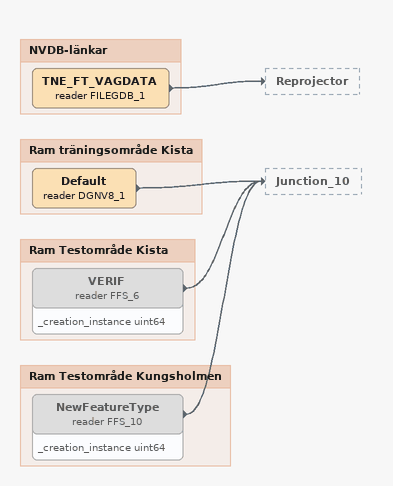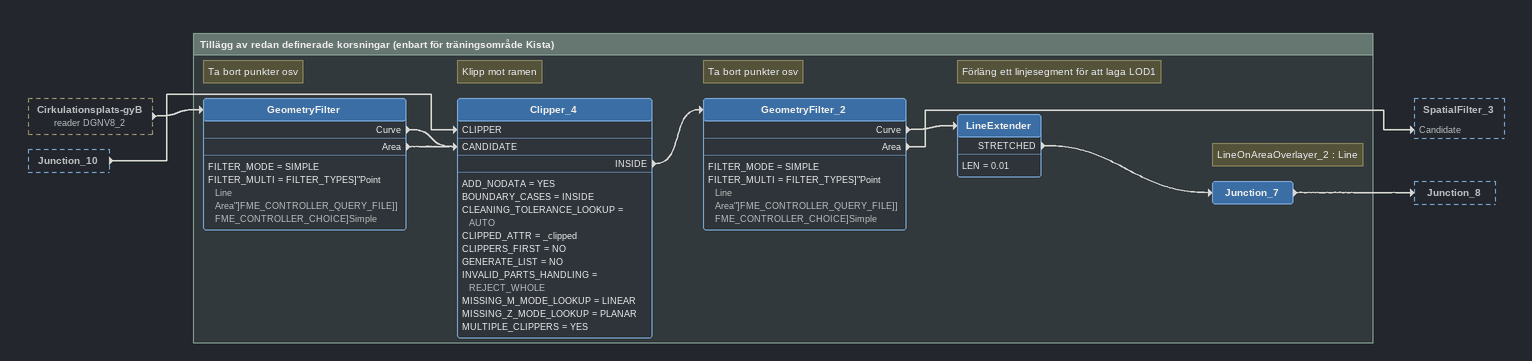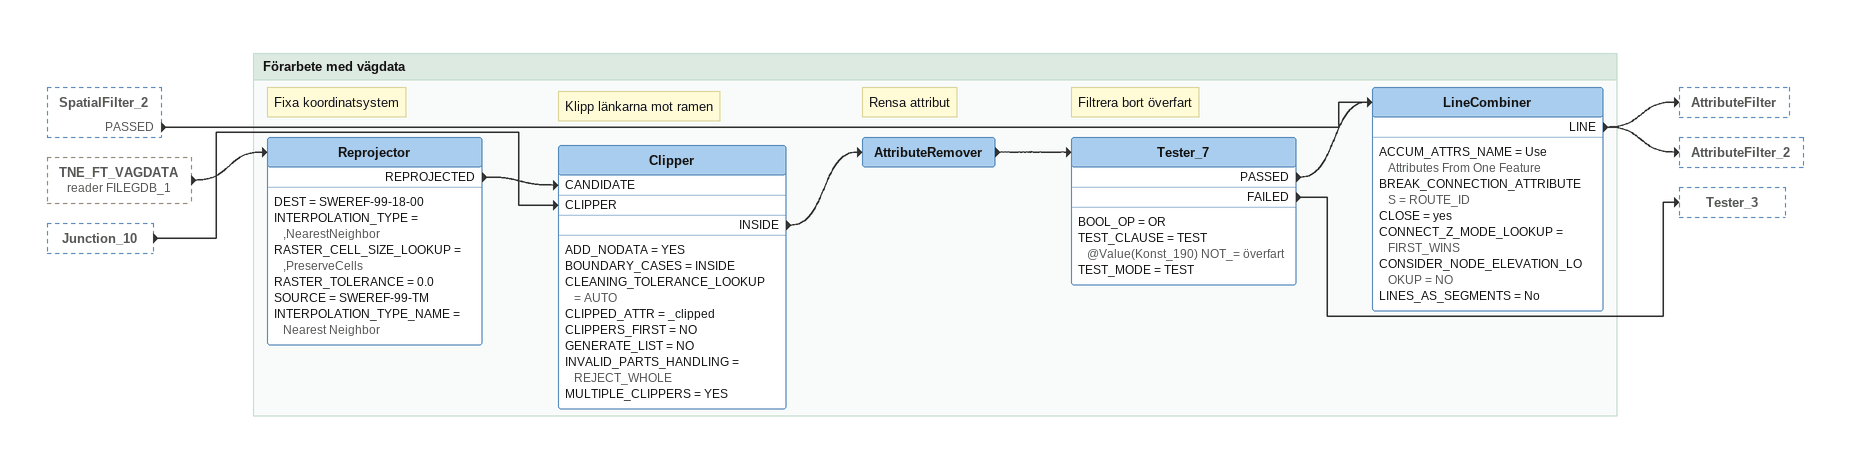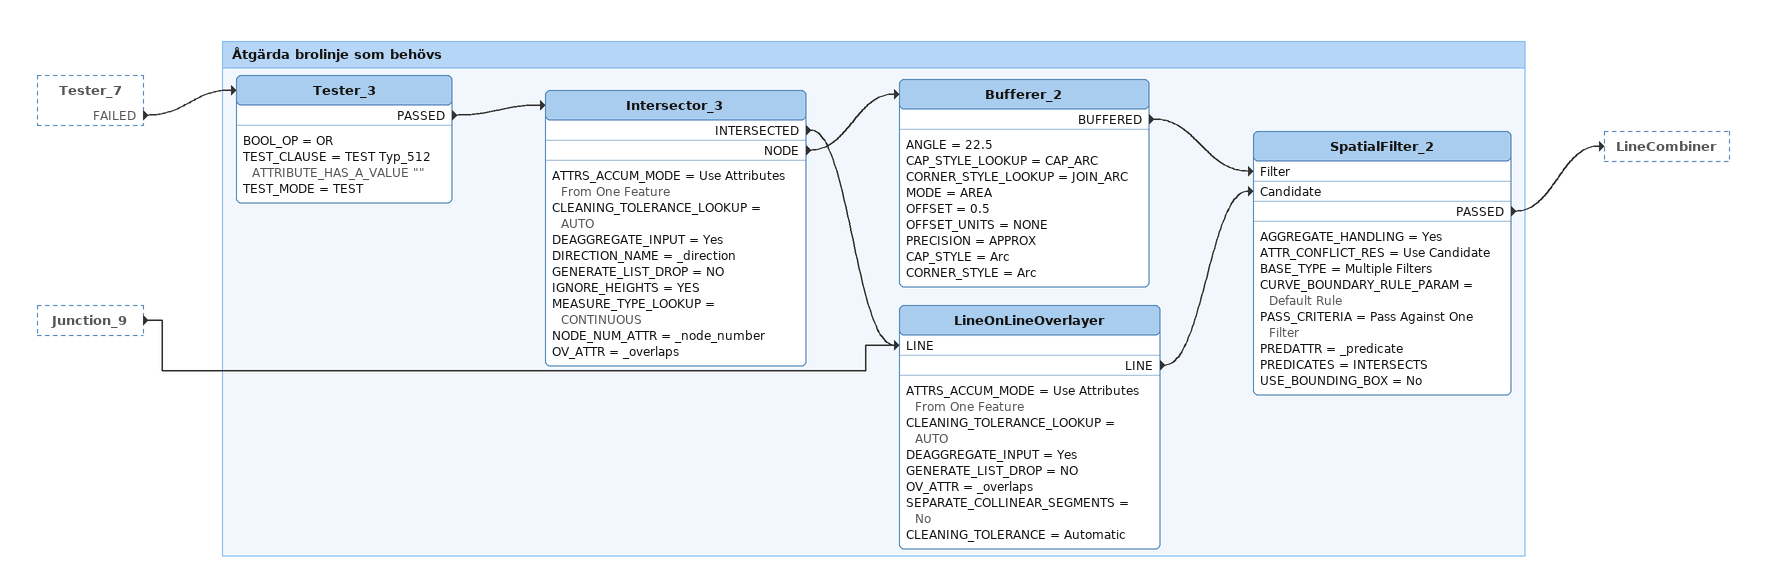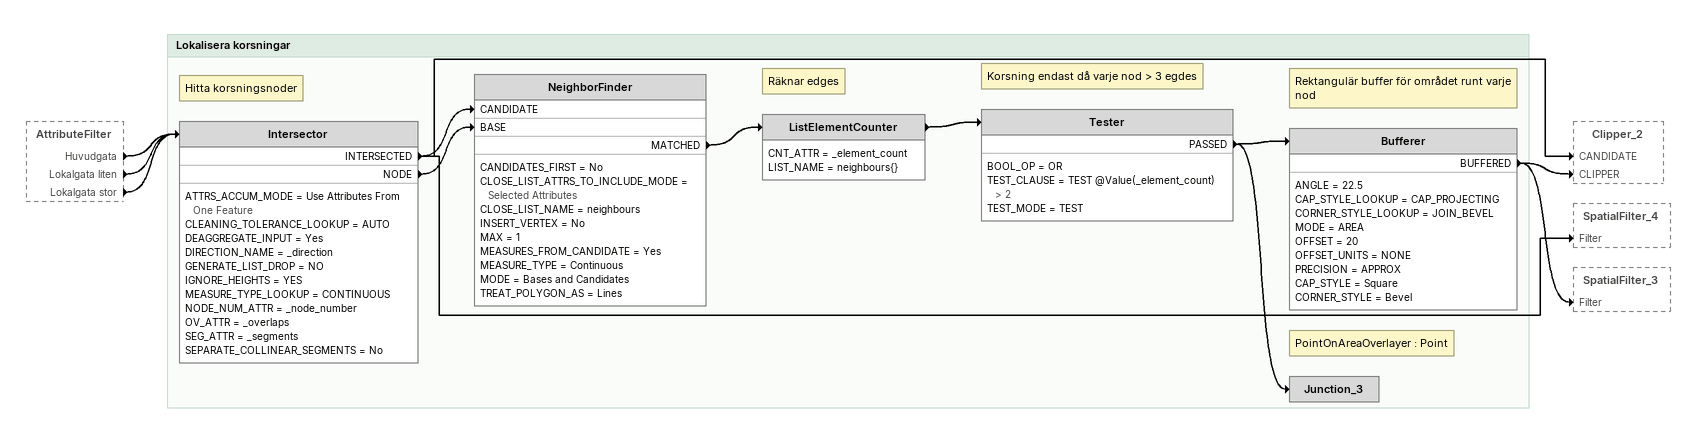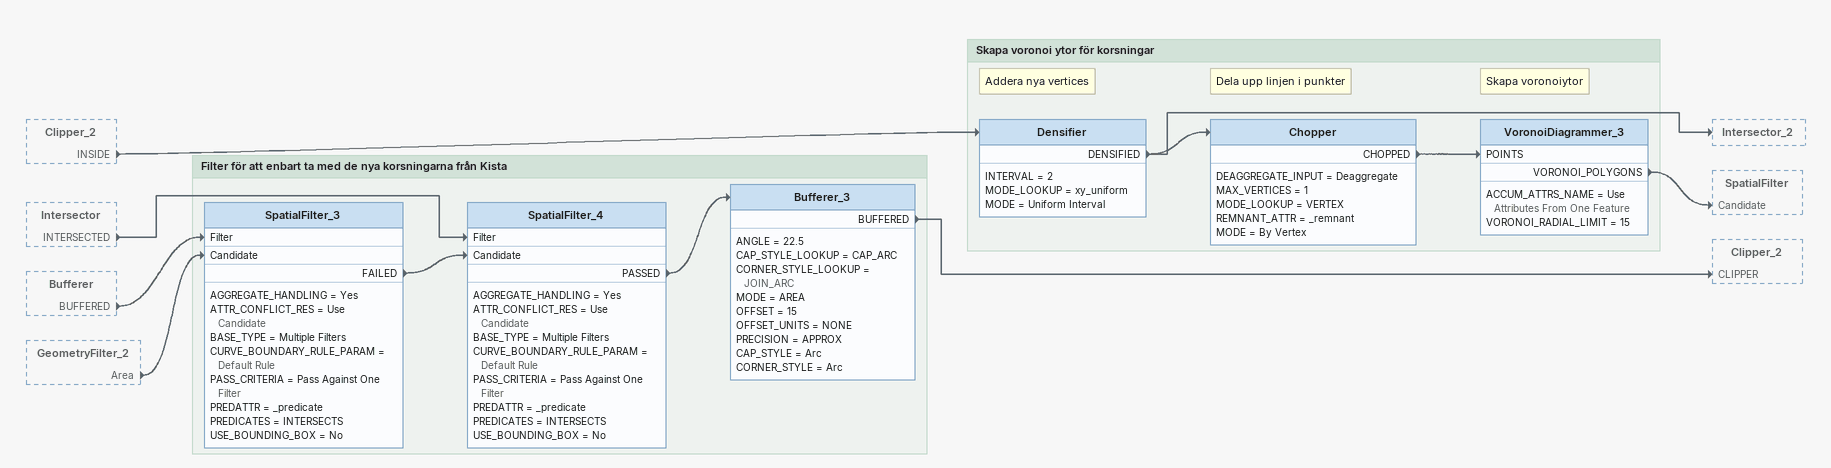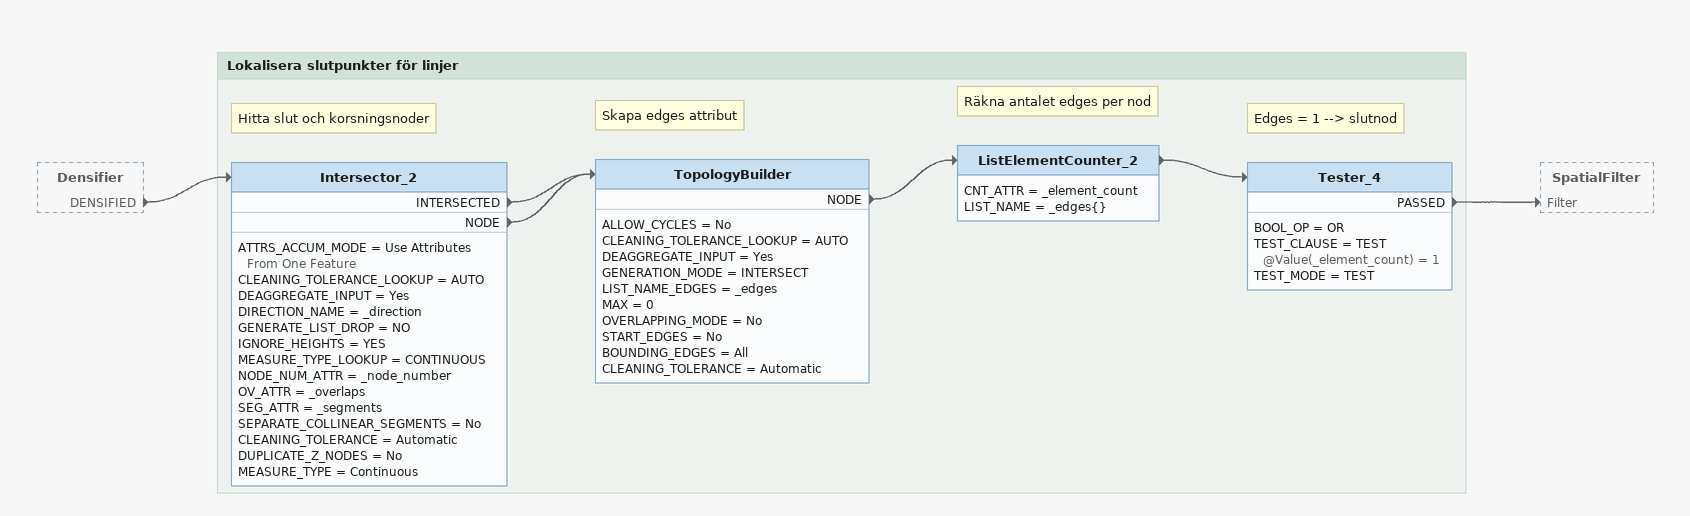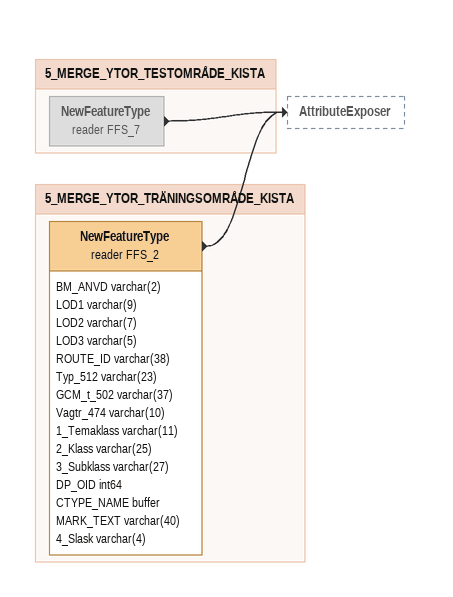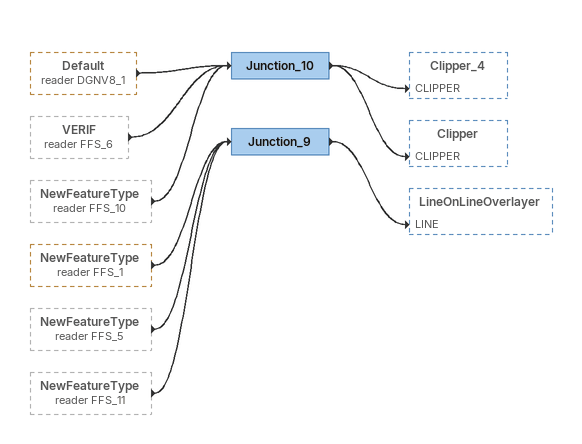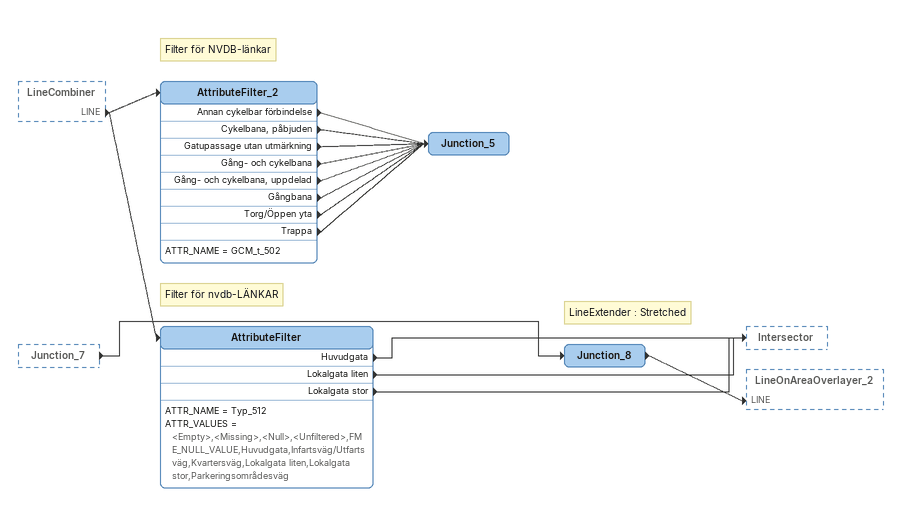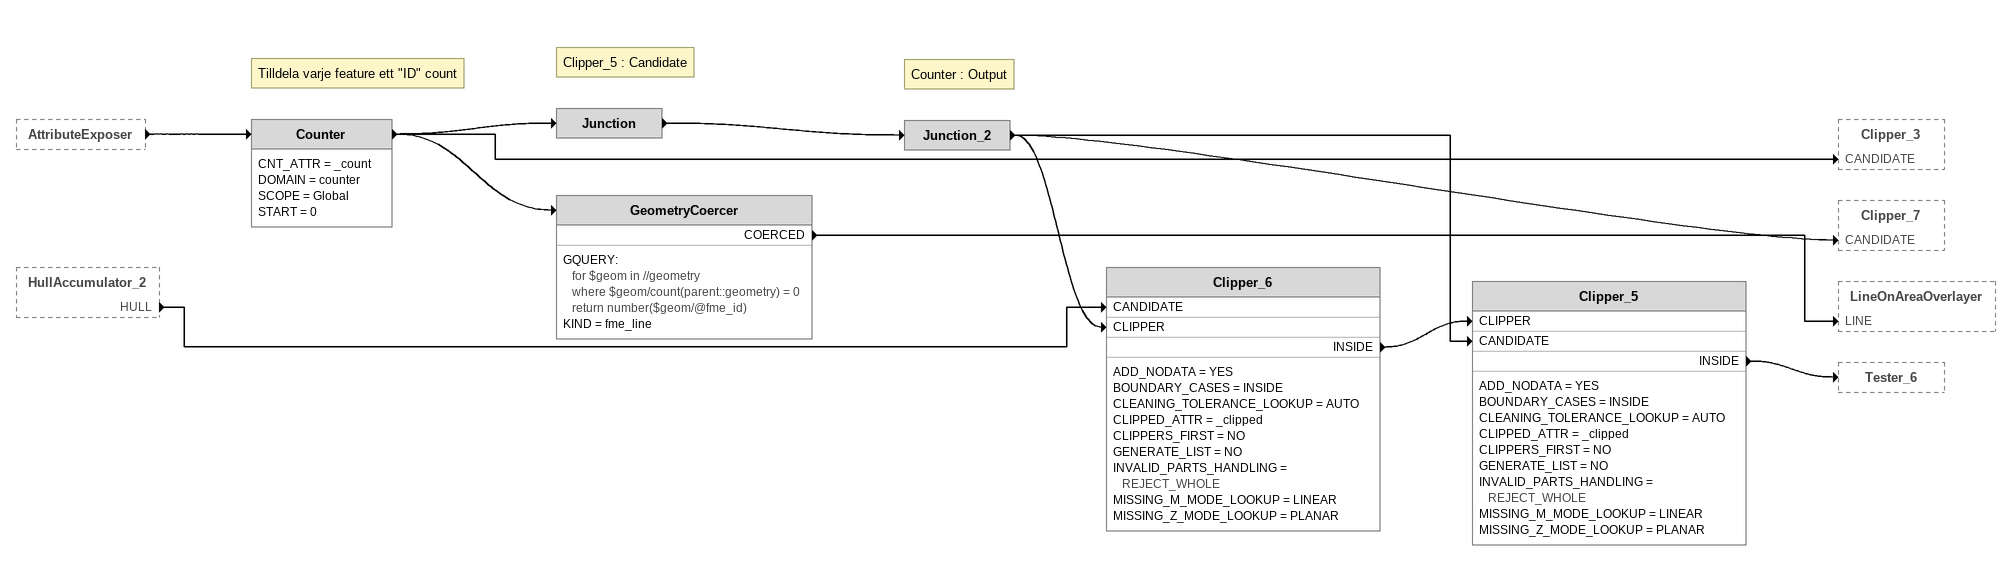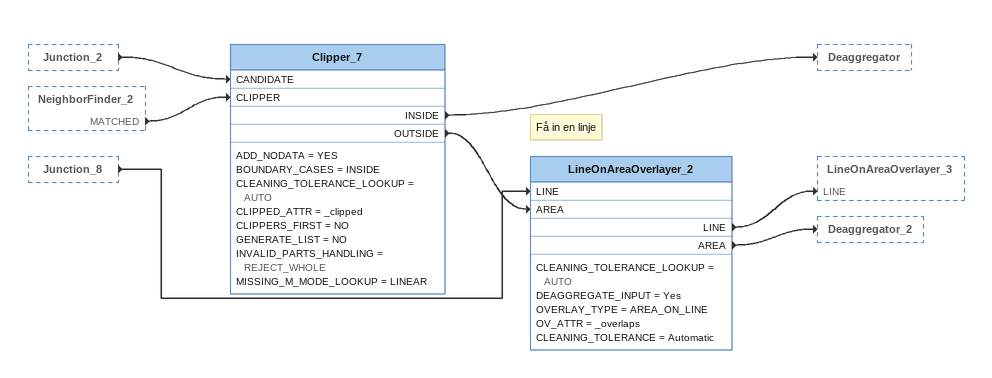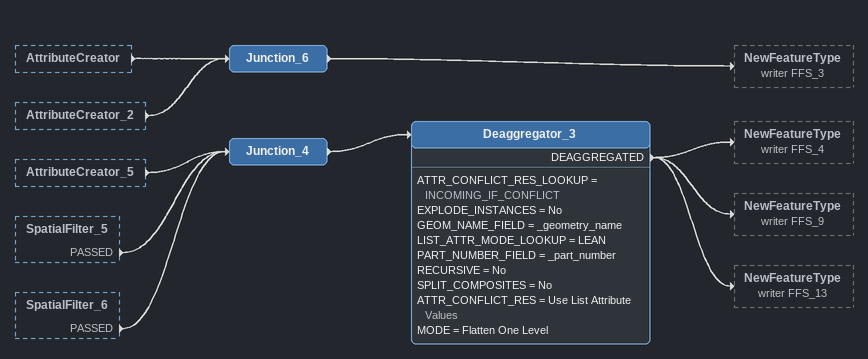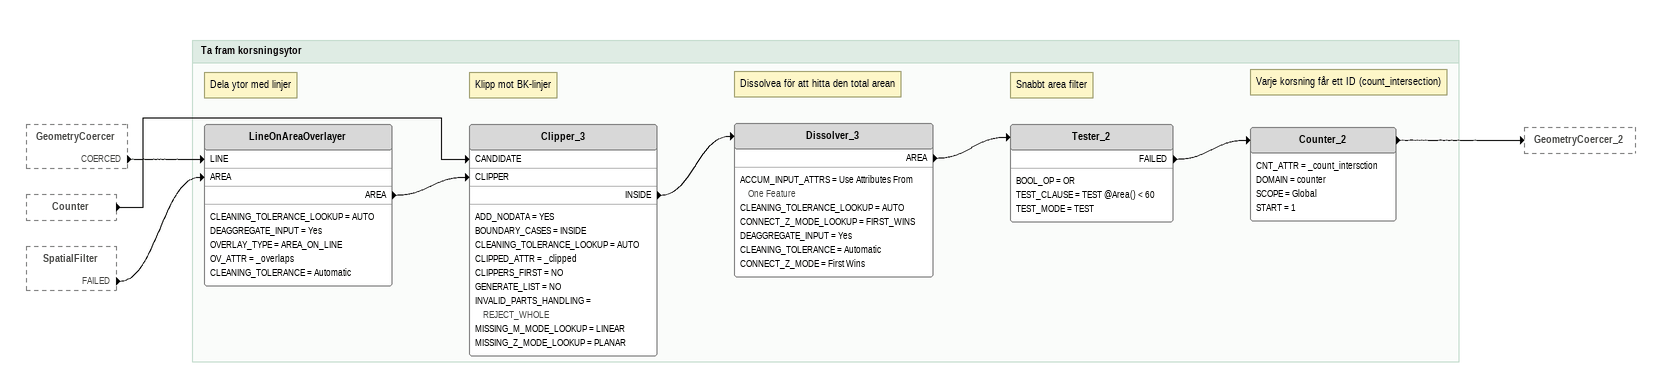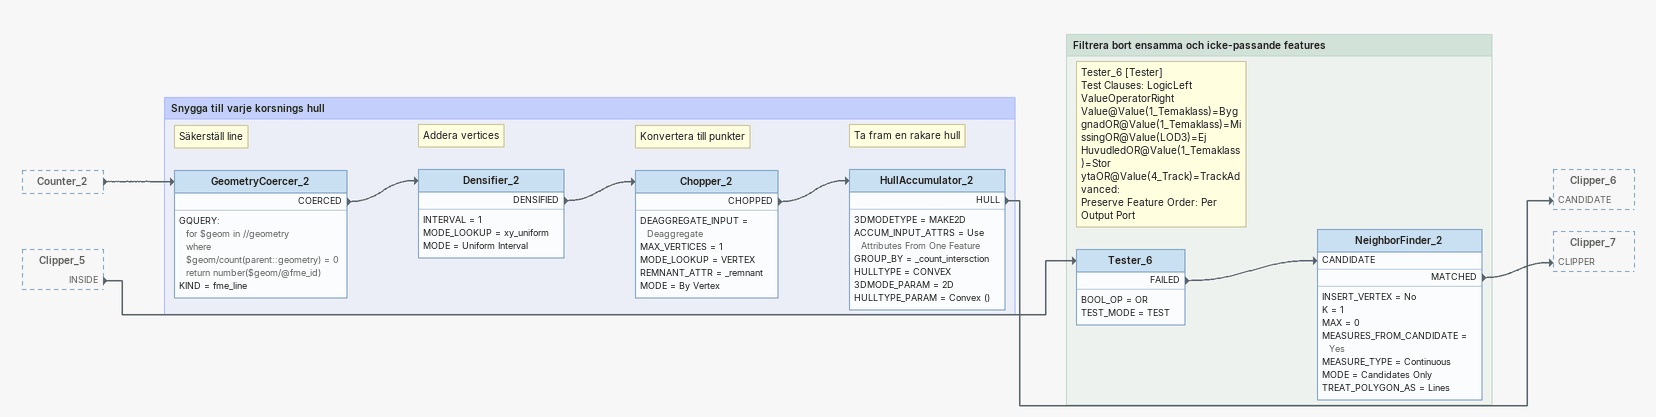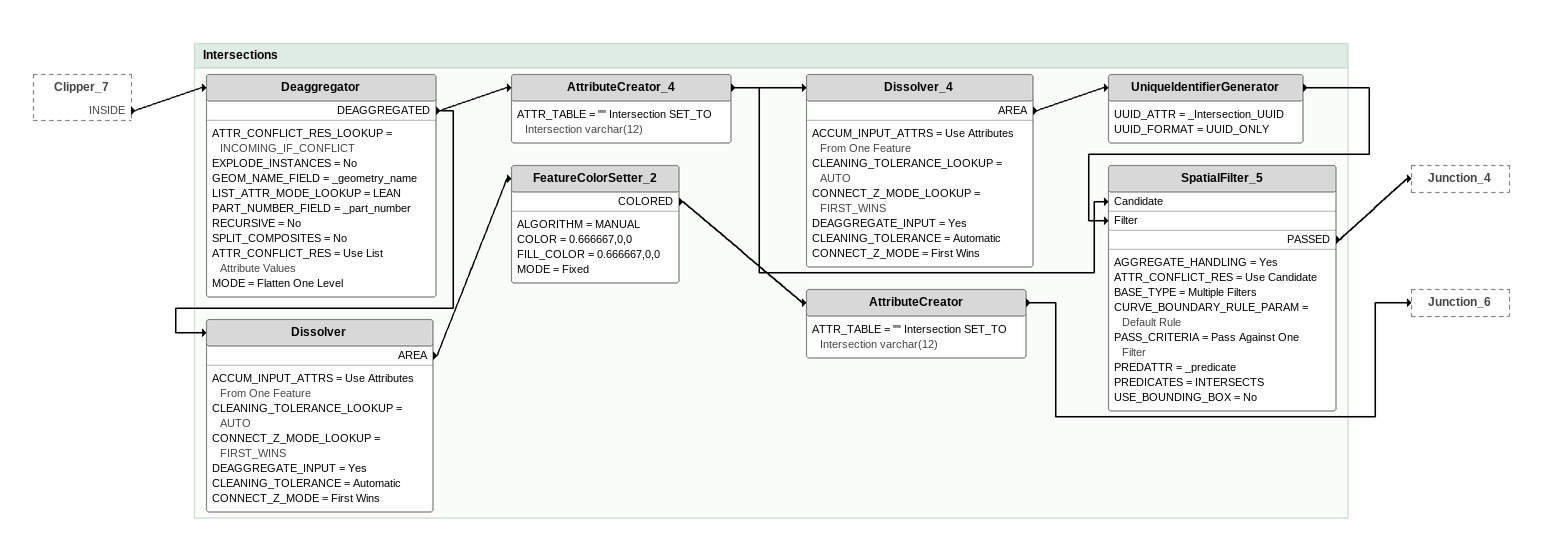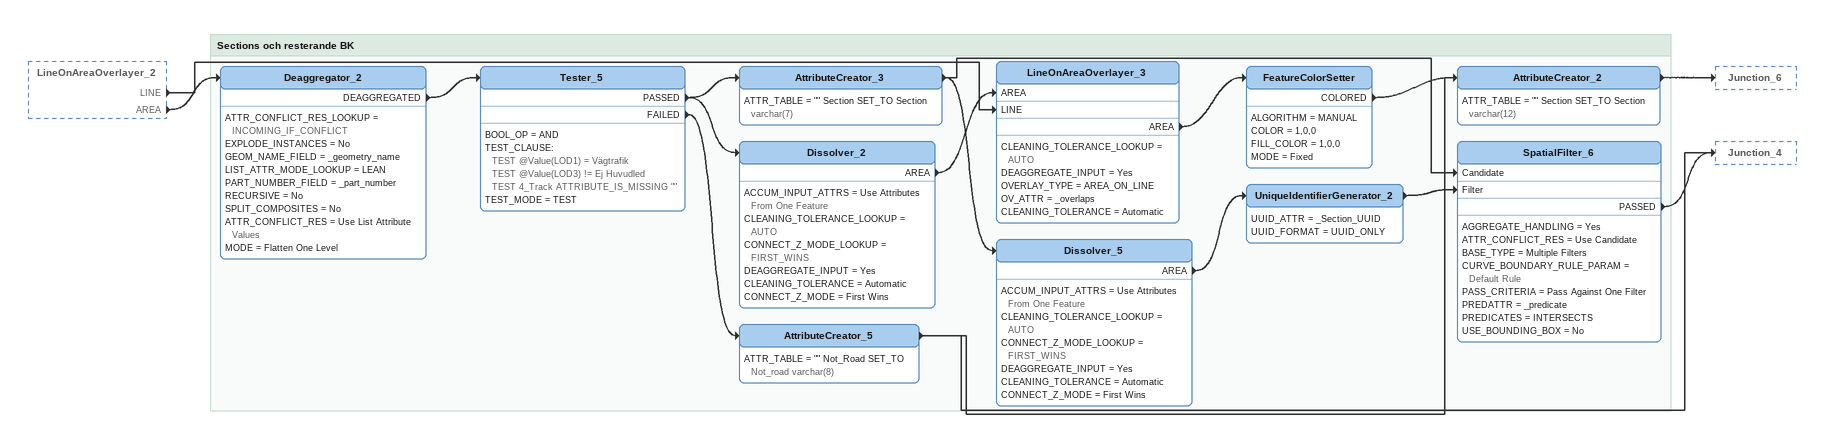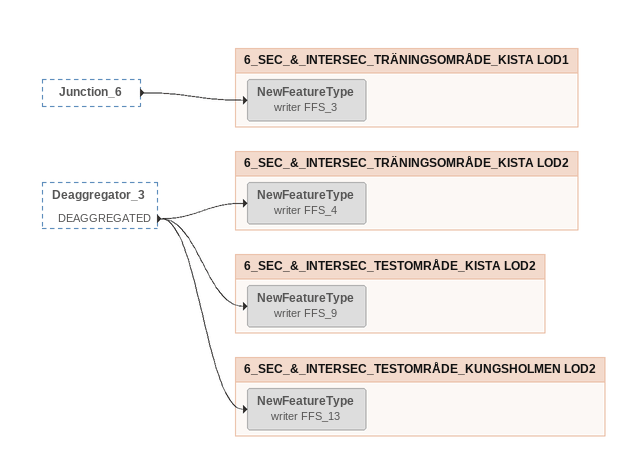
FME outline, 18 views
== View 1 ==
Bookmark: NVDB-länkar
TNE_FT_VAGDATA (reader FILEGDB_1)
    -> Reprojector

Bookmark: Ram träningsområde Kista
Default (reader DGNV8_1)
    -> Junction_10

Bookmark: Ram Testområde Kista
VERIF (reader FFS_6) [off]
    attributes: _creation_instance uint64
    -> Junction_10

Bookmark: Ram Testområde Kungsholmen
NewFeatureType (reader FFS_10) [off]
    attributes: _creation_instance uint64
    -> Junction_10

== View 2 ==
Cirkulationsplats-gyB (reader DGNV8_2) [outside]
    -> GeometryFilter
Junction_10 [outside]
    -> Clipper_4 [CLIPPER]

Bookmark: Tillägg av redan definerade korsningar (enbart för träningsområde Kista)
Note: Ta bort punkter osv
GeometryFilter
    FILTER_MODE = SIMPLE
    FILTER_MULTI = FILTER_TYPES]"Point Line Area"]FME_CONTROLLER_QUERY_FILE]]FME_CONTROLLER_CHOICE]Simple
    Curve -> Clipper_4 [CANDIDATE]
    Area -> Clipper_4 [CANDIDATE]
Note: Klipp mot ramen
Clipper_4
    ADD_NODATA = YES
    BOUNDARY_CASES = INSIDE
    CLEANING_TOLERANCE_LOOKUP = AUTO
    CLIPPED_ATTR = _clipped
    CLIPPERS_FIRST = NO
    GENERATE_LIST = NO
    INVALID_PARTS_HANDLING = REJECT_WHOLE
    MISSING_M_MODE_LOOKUP = LINEAR
    MISSING_Z_MODE_LOOKUP = PLANAR
    MULTIPLE_CLIPPERS = YES
    INSIDE -> GeometryFilter_2
Note: Ta bort punkter osv
GeometryFilter_2
    FILTER_MODE = SIMPLE
    FILTER_MULTI = FILTER_TYPES]"Point Line Area"]FME_CONTROLLER_QUERY_FILE]]FME_CONTROLLER_CHOICE]Simple
    Curve -> LineExtender
    Area -> SpatialFilter_3 [Candidate]
Note: Förläng ett linjesegment för att laga LOD1
LineExtender
    LEN = 0.01
    STRETCHED -> Junction_7
Note: LineOnAreaOverlayer_2 : Line
Junction_7
    -> Junction_8

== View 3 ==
SpatialFilter_2 [outside]
    PASSED -> LineCombiner
TNE_FT_VAGDATA (reader FILEGDB_1) [outside]
    -> Reprojector
Junction_10 [outside]
    -> Clipper [CLIPPER]

Bookmark: Förarbete med vägdata
Note: Fixa koordinatsystem
Reprojector
    DEST = SWEREF-99-18-00
    INTERPOLATION_TYPE = ,NearestNeighbor
    RASTER_CELL_SIZE_LOOKUP = ,PreserveCells
    RASTER_TOLERANCE = 0.0
    SOURCE = SWEREF-99-TM
    INTERPOLATION_TYPE_NAME = Nearest Neighbor
    REPROJECTED -> Clipper [CANDIDATE]
Note: Klipp länkarna mot ramen
Clipper
    ADD_NODATA = YES
    BOUNDARY_CASES = INSIDE
    CLEANING_TOLERANCE_LOOKUP = AUTO
    CLIPPED_ATTR = _clipped
    CLIPPERS_FIRST = NO
    GENERATE_LIST = NO
    INVALID_PARTS_HANDLING = REJECT_WHOLE
    MULTIPLE_CLIPPERS = YES
    INSIDE -> AttributeRemover
Note: Rensa attribut
AttributeRemover
    -> Tester_7
Note: Filtrera bort överfart
Tester_7
    BOOL_OP = OR
    TEST_CLAUSE = TEST @Value(Konst_190) NOT_= överfart
    TEST_MODE = TEST
    PASSED -> LineCombiner
    FAILED -> Tester_3
LineCombiner
    ACCUM_ATTRS_NAME = Use Attributes From One Feature
    BREAK_CONNECTION_ATTRIBUTES = ROUTE_ID
    CLOSE = yes
    CONNECT_Z_MODE_LOOKUP = FIRST_WINS
    CONSIDER_NODE_ELEVATION_LOOKUP = NO
    LINES_AS_SEGMENTS = No
    LINE -> AttributeFilter
    LINE -> AttributeFilter_2

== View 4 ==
Tester_7 [outside]
    FAILED -> Tester_3
Junction_9 [outside]
    -> LineOnLineOverlayer [LINE]

Bookmark: Åtgärda brolinje som behövs
Tester_3
    BOOL_OP = OR
    TEST_CLAUSE = TEST Typ_512 ATTRIBUTE_HAS_A_VALUE ""
    TEST_MODE = TEST
    PASSED -> Intersector_3
Intersector_3
    ATTRS_ACCUM_MODE = Use Attributes From One Feature
    CLEANING_TOLERANCE_LOOKUP = AUTO
    DEAGGREGATE_INPUT = Yes
    DIRECTION_NAME = _direction
    GENERATE_LIST_DROP = NO
    IGNORE_HEIGHTS = YES
    MEASURE_TYPE_LOOKUP = CONTINUOUS
    NODE_NUM_ATTR = _node_number
    OV_ATTR = _overlaps
    INTERSECTED -> LineOnLineOverlayer [LINE]
    NODE -> Bufferer_2
Bufferer_2
    ANGLE = 22.5
    CAP_STYLE_LOOKUP = CAP_ARC
    CORNER_STYLE_LOOKUP = JOIN_ARC
    MODE = AREA
    OFFSET = 0.5
    OFFSET_UNITS = NONE
    PRECISION = APPROX
    CAP_STYLE = Arc
    CORNER_STYLE = Arc
    BUFFERED -> SpatialFilter_2 [Filter]
LineOnLineOverlayer
    ATTRS_ACCUM_MODE = Use Attributes From One Feature
    CLEANING_TOLERANCE_LOOKUP = AUTO
    DEAGGREGATE_INPUT = Yes
    GENERATE_LIST_DROP = NO
    OV_ATTR = _overlaps
    SEPARATE_COLLINEAR_SEGMENTS = No
    CLEANING_TOLERANCE = Automatic
    LINE -> SpatialFilter_2 [Candidate]
SpatialFilter_2
    AGGREGATE_HANDLING = Yes
    ATTR_CONFLICT_RES = Use Candidate
    BASE_TYPE = Multiple Filters
    CURVE_BOUNDARY_RULE_PARAM = Default Rule
    PASS_CRITERIA = Pass Against One Filter
    PREDATTR = _predicate
    PREDICATES = INTERSECTS
    USE_BOUNDING_BOX = No
    PASSED -> LineCombiner

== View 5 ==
AttributeFilter [outside]
    Huvudgata -> Intersector
    Lokalgata liten -> Intersector
    Lokalgata stor -> Intersector

Bookmark: Lokalisera korsningar
Note: Hitta korsningsnoder
Intersector
    ATTRS_ACCUM_MODE = Use Attributes From One Feature
    CLEANING_TOLERANCE_LOOKUP = AUTO
    DEAGGREGATE_INPUT = Yes
    DIRECTION_NAME = _direction
    GENERATE_LIST_DROP = NO
    IGNORE_HEIGHTS = YES
    MEASURE_TYPE_LOOKUP = CONTINUOUS
    NODE_NUM_ATTR = _node_number
    OV_ATTR = _overlaps
    SEG_ATTR = _segments
    SEPARATE_COLLINEAR_SEGMENTS = No
    INTERSECTED -> NeighborFinder [CANDIDATE]
    INTERSECTED -> Clipper_2 [CANDIDATE]
    INTERSECTED -> SpatialFilter_4 [Filter]
    NODE -> NeighborFinder [BASE]
NeighborFinder
    CANDIDATES_FIRST = No
    CLOSE_LIST_ATTRS_TO_INCLUDE_MODE = Selected Attributes
    CLOSE_LIST_NAME = neighbours
    INSERT_VERTEX = No
    MAX = 1
    MEASURES_FROM_CANDIDATE = Yes
    MEASURE_TYPE = Continuous
    MODE = Bases and Candidates
    TREAT_POLYGON_AS = Lines
    MATCHED -> ListElementCounter
Note: Räknar edges
ListElementCounter
    CNT_ATTR = _element_count
    LIST_NAME = neighbours{}
    -> Tester
Note: Korsning endast då varje nod > 3 egdes
Tester
    BOOL_OP = OR
    TEST_CLAUSE = TEST @Value(_element_count) > 2
    TEST_MODE = TEST
    PASSED -> Bufferer
    PASSED -> Junction_3
Note: Rektangulär buffer för området runt varje nod
Bufferer
    ANGLE = 22.5
    CAP_STYLE_LOOKUP = CAP_PROJECTING
    CORNER_STYLE_LOOKUP = JOIN_BEVEL
    MODE = AREA
    OFFSET = 20
    OFFSET_UNITS = NONE
    PRECISION = APPROX
    CAP_STYLE = Square
    CORNER_STYLE = Bevel
    BUFFERED -> Clipper_2 [CLIPPER]
    BUFFERED -> SpatialFilter_3 [Filter]
Note: PointOnAreaOverlayer : Point
Junction_3

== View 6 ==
Clipper_2 [outside]
    INSIDE -> Densifier
Intersector [outside]
    INTERSECTED -> SpatialFilter_4 [Filter]
Bufferer [outside]
    BUFFERED -> SpatialFilter_3 [Filter]
GeometryFilter_2 [outside]
    Area -> SpatialFilter_3 [Candidate]

Bookmark: Filter för att enbart ta med de nya korsningarna från Kista
SpatialFilter_3
    AGGREGATE_HANDLING = Yes
    ATTR_CONFLICT_RES = Use Candidate
    BASE_TYPE = Multiple Filters
    CURVE_BOUNDARY_RULE_PARAM = Default Rule
    PASS_CRITERIA = Pass Against One Filter
    PREDATTR = _predicate
    PREDICATES = INTERSECTS
    USE_BOUNDING_BOX = No
    FAILED -> SpatialFilter_4 [Candidate]
SpatialFilter_4
    AGGREGATE_HANDLING = Yes
    ATTR_CONFLICT_RES = Use Candidate
    BASE_TYPE = Multiple Filters
    CURVE_BOUNDARY_RULE_PARAM = Default Rule
    PASS_CRITERIA = Pass Against One Filter
    PREDATTR = _predicate
    PREDICATES = INTERSECTS
    USE_BOUNDING_BOX = No
    PASSED -> Bufferer_3
Bufferer_3
    ANGLE = 22.5
    CAP_STYLE_LOOKUP = CAP_ARC
    CORNER_STYLE_LOOKUP = JOIN_ARC
    MODE = AREA
    OFFSET = 15
    OFFSET_UNITS = NONE
    PRECISION = APPROX
    CAP_STYLE = Arc
    CORNER_STYLE = Arc
    BUFFERED -> Clipper_2 [CLIPPER]

Bookmark: Skapa voronoi ytor för korsningar
Note: Addera nya vertices
Densifier
    INTERVAL = 2
    MODE_LOOKUP = xy_uniform
    MODE = Uniform Interval
    DENSIFIED -> Chopper
    DENSIFIED -> Intersector_2
Note: Dela upp linjen i punkter
Chopper
    DEAGGREGATE_INPUT = Deaggregate
    MAX_VERTICES = 1
    MODE_LOOKUP = VERTEX
    REMNANT_ATTR = _remnant
    MODE = By Vertex
    CHOPPED -> VoronoiDiagrammer_3 [POINTS]
Note: Skapa voronoiytor
VoronoiDiagrammer_3
    ACCUM_ATTRS_NAME = Use Attributes From One Feature
    VORONOI_RADIAL_LIMIT = 15
    VORONOI_POLYGONS -> SpatialFilter [Candidate]

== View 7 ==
Densifier [outside]
    DENSIFIED -> Intersector_2

Bookmark: Lokalisera slutpunkter för linjer
Note: Hitta slut och korsningsnoder
Intersector_2
    ATTRS_ACCUM_MODE = Use Attributes From One Feature
    CLEANING_TOLERANCE_LOOKUP = AUTO
    DEAGGREGATE_INPUT = Yes
    DIRECTION_NAME = _direction
    GENERATE_LIST_DROP = NO
    IGNORE_HEIGHTS = YES
    MEASURE_TYPE_LOOKUP = CONTINUOUS
    NODE_NUM_ATTR = _node_number
    OV_ATTR = _overlaps
    SEG_ATTR = _segments
    SEPARATE_COLLINEAR_SEGMENTS = No
    CLEANING_TOLERANCE = Automatic
    DUPLICATE_Z_NODES = No
    MEASURE_TYPE = Continuous
    INTERSECTED -> TopologyBuilder
    NODE -> TopologyBuilder
Note: Skapa edges attribut
TopologyBuilder
    ALLOW_CYCLES = No
    CLEANING_TOLERANCE_LOOKUP = AUTO
    DEAGGREGATE_INPUT = Yes
    GENERATION_MODE = INTERSECT
    LIST_NAME_EDGES = _edges
    MAX = 0
    OVERLAPPING_MODE = No
    START_EDGES = No
    BOUNDING_EDGES = All
    CLEANING_TOLERANCE = Automatic
    NODE -> ListElementCounter_2
Note: Räkna antalet edges per nod
ListElementCounter_2
    CNT_ATTR = _element_count
    LIST_NAME = _edges{}
    -> Tester_4
Note: Edges = 1 --> slutnod
Tester_4
    BOOL_OP = OR
    TEST_CLAUSE = TEST @Value(_element_count) = 1
    TEST_MODE = TEST
    PASSED -> SpatialFilter [Filter]

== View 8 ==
Bookmark: 5_MERGE_YTOR_TESTOMRÅDE_KISTA
NewFeatureType (reader FFS_7) [off]
    -> AttributeExposer

Bookmark: 5_MERGE_YTOR_TRÄNINGSOMRÅDE_KISTA
NewFeatureType (reader FFS_2)
    attributes: BM_ANVD varchar(2), LOD1 varchar(9), LOD2 varchar(7), LOD3 varchar(5), ROUTE_ID varchar(38), Typ_512 varchar(23), GCM_t_502 varchar(37), Vagtr_474 varchar(10), 1_Temaklass varchar(11), 2_Klass varchar(25), 3_Subklass varchar(27), DP_OID int64, CTYPE_NAME buffer, MARK_TEXT varchar(40), 4_Slask varchar(4)
    -> AttributeExposer

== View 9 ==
Default (reader DGNV8_1) [outside]
    -> Junction_10
VERIF (reader FFS_6) [outside]
    -> Junction_10
NewFeatureType (reader FFS_10) [outside]
    -> Junction_10
NewFeatureType (reader FFS_1) [outside]
    -> Junction_9
NewFeatureType (reader FFS_5) [outside]
    -> Junction_9
NewFeatureType (reader FFS_11) [outside]
    -> Junction_9
Junction_10
    -> Clipper_4 [CLIPPER]
    -> Clipper [CLIPPER]
Junction_9
    -> LineOnLineOverlayer [LINE]

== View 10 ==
LineCombiner [outside]
    LINE -> AttributeFilter
    LINE -> AttributeFilter_2
Junction_7 [outside]
    -> Junction_8
Note: Filter för NVDB-länkar
AttributeFilter_2
    ATTR_NAME = GCM_t_502
    Annan cykelbar förbindelse -> Junction_5
    Cykelbana, påbjuden -> Junction_5
    Gatupassage utan utmärkning -> Junction_5
    Gång- och cykelbana -> Junction_5
    Gång- och cykelbana, uppdelad -> Junction_5
    Gångbana -> Junction_5
    Torg/Öppen yta -> Junction_5
    Trappa -> Junction_5
Junction_5
Note: Filter för nvdb-LÄNKAR
AttributeFilter
    ATTR_NAME = Typ_512
    ATTR_VALUES = <Empty>,<Missing>,<Null>,<Unfiltered>,FME_NULL_VALUE,Huvudgata,Infartsväg/Utfartsväg,Kvartersväg,Lokalgata liten,Lokalgata stor,Parkeringsområdesväg
    Huvudgata -> Intersector
    Lokalgata liten -> Intersector
    Lokalgata stor -> Intersector
Note: LineExtender : Stretched
Junction_8
    -> LineOnAreaOverlayer_2 [LINE]

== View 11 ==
AttributeExposer [outside]
    -> Counter
HullAccumulator_2 [outside]
    HULL -> Clipper_6 [CANDIDATE]
Note: Tilldela varje feature ett "ID" count
Counter
    CNT_ATTR = _count
    DOMAIN = counter
    SCOPE = Global
    START = 0
    -> GeometryCoercer
    -> Clipper_3 [CANDIDATE]
    -> Junction
Note: Clipper_5 : Candidate
Junction
    -> Junction_2
Note: Counter : Output
Junction_2
    -> Clipper_5 [CANDIDATE]
    -> Clipper_6 [CLIPPER]
    -> Clipper_7 [CANDIDATE]
GeometryCoercer
    GQUERY:
      for $geom in //geometry
      where $geom/count(parent::geometry) = 0
      return number($geom/@fme_id)
    KIND = fme_line
    COERCED -> LineOnAreaOverlayer [LINE]
Clipper_6
    ADD_NODATA = YES
    BOUNDARY_CASES = INSIDE
    CLEANING_TOLERANCE_LOOKUP = AUTO
    CLIPPED_ATTR = _clipped
    CLIPPERS_FIRST = NO
    GENERATE_LIST = NO
    INVALID_PARTS_HANDLING = REJECT_WHOLE
    MISSING_M_MODE_LOOKUP = LINEAR
    MISSING_Z_MODE_LOOKUP = PLANAR
    INSIDE -> Clipper_5 [CLIPPER]
Clipper_5
    ADD_NODATA = YES
    BOUNDARY_CASES = INSIDE
    CLEANING_TOLERANCE_LOOKUP = AUTO
    CLIPPED_ATTR = _clipped
    CLIPPERS_FIRST = NO
    GENERATE_LIST = NO
    INVALID_PARTS_HANDLING = REJECT_WHOLE
    MISSING_M_MODE_LOOKUP = LINEAR
    MISSING_Z_MODE_LOOKUP = PLANAR
    INSIDE -> Tester_6

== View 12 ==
Junction_2 [outside]
    -> Clipper_7 [CANDIDATE]
NeighborFinder_2 [outside]
    MATCHED -> Clipper_7 [CLIPPER]
Junction_8 [outside]
    -> LineOnAreaOverlayer_2 [LINE]
Clipper_7
    ADD_NODATA = YES
    BOUNDARY_CASES = INSIDE
    CLEANING_TOLERANCE_LOOKUP = AUTO
    CLIPPED_ATTR = _clipped
    CLIPPERS_FIRST = NO
    GENERATE_LIST = NO
    INVALID_PARTS_HANDLING = REJECT_WHOLE
    MISSING_M_MODE_LOOKUP = LINEAR
    INSIDE -> Deaggregator
    OUTSIDE -> LineOnAreaOverlayer_2 [AREA]
Note: Få in en linje
LineOnAreaOverlayer_2
    CLEANING_TOLERANCE_LOOKUP = AUTO
    DEAGGREGATE_INPUT = Yes
    OVERLAY_TYPE = AREA_ON_LINE
    OV_ATTR = _overlaps
    CLEANING_TOLERANCE = Automatic
    LINE -> LineOnAreaOverlayer_3 [LINE]
    AREA -> Deaggregator_2

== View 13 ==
AttributeCreator [outside]
    -> Junction_6
AttributeCreator_2 [outside]
    -> Junction_6
AttributeCreator_5 [outside]
    -> Junction_4
SpatialFilter_5 [outside]
    PASSED -> Junction_4
SpatialFilter_6 [outside]
    PASSED -> Junction_4
Junction_6
    -> NewFeatureType (writer FFS_3)
Junction_4
    -> Deaggregator_3
Deaggregator_3
    ATTR_CONFLICT_RES_LOOKUP = INCOMING_IF_CONFLICT
    EXPLODE_INSTANCES = No
    GEOM_NAME_FIELD = _geometry_name
    LIST_ATTR_MODE_LOOKUP = LEAN
    PART_NUMBER_FIELD = _part_number
    RECURSIVE = No
    SPLIT_COMPOSITES = No
    ATTR_CONFLICT_RES = Use List Attribute Values
    MODE = Flatten One Level
    DEAGGREGATED -> NewFeatureType (writer FFS_4)
    DEAGGREGATED -> NewFeatureType (writer FFS_9)
    DEAGGREGATED -> NewFeatureType (writer FFS_13)

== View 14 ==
GeometryCoercer [outside]
    COERCED -> LineOnAreaOverlayer [LINE]
Counter [outside]
    -> Clipper_3 [CANDIDATE]
SpatialFilter [outside]
    FAILED -> LineOnAreaOverlayer [AREA]

Bookmark: Ta fram korsningsytor
Note: Dela ytor med linjer
LineOnAreaOverlayer
    CLEANING_TOLERANCE_LOOKUP = AUTO
    DEAGGREGATE_INPUT = Yes
    OVERLAY_TYPE = AREA_ON_LINE
    OV_ATTR = _overlaps
    CLEANING_TOLERANCE = Automatic
    AREA -> Clipper_3 [CLIPPER]
Note: Klipp mot BK-linjer
Clipper_3
    ADD_NODATA = YES
    BOUNDARY_CASES = INSIDE
    CLEANING_TOLERANCE_LOOKUP = AUTO
    CLIPPED_ATTR = _clipped
    CLIPPERS_FIRST = NO
    GENERATE_LIST = NO
    INVALID_PARTS_HANDLING = REJECT_WHOLE
    MISSING_M_MODE_LOOKUP = LINEAR
    MISSING_Z_MODE_LOOKUP = PLANAR
    INSIDE -> Dissolver_3
Note: Dissolvea för att hitta den total arean
Dissolver_3
    ACCUM_INPUT_ATTRS = Use Attributes From One Feature
    CLEANING_TOLERANCE_LOOKUP = AUTO
    CONNECT_Z_MODE_LOOKUP = FIRST_WINS
    DEAGGREGATE_INPUT = Yes
    CLEANING_TOLERANCE = Automatic
    CONNECT_Z_MODE = First Wins
    AREA -> Tester_2
Note: Snabbt area filter
Tester_2
    BOOL_OP = OR
    TEST_CLAUSE = TEST @Area() < 60
    TEST_MODE = TEST
    FAILED -> Counter_2
Note: Varje korsning får ett ID (count_intersection)
Counter_2
    CNT_ATTR = _count_intersction
    DOMAIN = counter
    SCOPE = Global
    START = 1
    -> GeometryCoercer_2

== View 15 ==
Counter_2 [outside]
    -> GeometryCoercer_2
Clipper_5 [outside]
    INSIDE -> Tester_6

Bookmark: Snygga till varje korsnings hull
Note: Säkerställ line
GeometryCoercer_2
    GQUERY:
      for $geom in //geometry
      where $geom/count(parent::geometry) = 0
      return number($geom/@fme_id)
    KIND = fme_line
    COERCED -> Densifier_2
Note: Addera vertices
Densifier_2
    INTERVAL = 1
    MODE_LOOKUP = xy_uniform
    MODE = Uniform Interval
    DENSIFIED -> Chopper_2
Note: Konvertera till punkter
Chopper_2
    DEAGGREGATE_INPUT = Deaggregate
    MAX_VERTICES = 1
    MODE_LOOKUP = VERTEX
    REMNANT_ATTR = _remnant
    MODE = By Vertex
    CHOPPED -> HullAccumulator_2
Note: Ta fram en rakare hull
HullAccumulator_2
    3DMODETYPE = MAKE2D
    ACCUM_INPUT_ATTRS = Use Attributes From One Feature
    GROUP_BY = _count_intersction
    HULLTYPE = CONVEX
    3DMODE_PARAM = 2D
    HULLTYPE_PARAM = Convex ()
    HULL -> Clipper_6 [CANDIDATE]

Bookmark: Filtrera bort ensamma och icke-passande features
Note: Tester_6 [Tester] / Test Clauses: LogicLeft ValueOperatorRight Value@Value(1_Temaklass)=ByggnadOR@Value(1_Temaklass)=MissingOR@Value(LOD3)=Ej HuvudledOR@Value(1_Temaklass)=Stor ytaOR@Value(4_Track)=TrackAdvanced: / Preserve Feature Order: Per Output Port
Tester_6
    BOOL_OP = OR
    TEST_MODE = TEST
    FAILED -> NeighborFinder_2 [CANDIDATE]
NeighborFinder_2
    INSERT_VERTEX = No
    K = 1
    MAX = 0
    MEASURES_FROM_CANDIDATE = Yes
    MEASURE_TYPE = Continuous
    MODE = Candidates Only
    TREAT_POLYGON_AS = Lines
    MATCHED -> Clipper_7 [CLIPPER]

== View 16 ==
Clipper_7 [outside]
    INSIDE -> Deaggregator

Bookmark: Intersections
Deaggregator
    ATTR_CONFLICT_RES_LOOKUP = INCOMING_IF_CONFLICT
    EXPLODE_INSTANCES = No
    GEOM_NAME_FIELD = _geometry_name
    LIST_ATTR_MODE_LOOKUP = LEAN
    PART_NUMBER_FIELD = _part_number
    RECURSIVE = No
    SPLIT_COMPOSITES = No
    ATTR_CONFLICT_RES = Use List Attribute Values
    MODE = Flatten One Level
    DEAGGREGATED -> Dissolver
    DEAGGREGATED -> AttributeCreator_4
AttributeCreator_4
    ATTR_TABLE = "" Intersection SET_TO Intersection varchar(12)
    -> Dissolver_4
    -> SpatialFilter_5 [Candidate]
Dissolver_4
    ACCUM_INPUT_ATTRS = Use Attributes From One Feature
    CLEANING_TOLERANCE_LOOKUP = AUTO
    CONNECT_Z_MODE_LOOKUP = FIRST_WINS
    DEAGGREGATE_INPUT = Yes
    CLEANING_TOLERANCE = Automatic
    CONNECT_Z_MODE = First Wins
    AREA -> UniqueIdentifierGenerator
UniqueIdentifierGenerator
    UUID_ATTR = _Intersection_UUID
    UUID_FORMAT = UUID_ONLY
    -> SpatialFilter_5 [Filter]
SpatialFilter_5
    AGGREGATE_HANDLING = Yes
    ATTR_CONFLICT_RES = Use Candidate
    BASE_TYPE = Multiple Filters
    CURVE_BOUNDARY_RULE_PARAM = Default Rule
    PASS_CRITERIA = Pass Against One Filter
    PREDATTR = _predicate
    PREDICATES = INTERSECTS
    USE_BOUNDING_BOX = No
    PASSED -> Junction_4
Dissolver
    ACCUM_INPUT_ATTRS = Use Attributes From One Feature
    CLEANING_TOLERANCE_LOOKUP = AUTO
    CONNECT_Z_MODE_LOOKUP = FIRST_WINS
    DEAGGREGATE_INPUT = Yes
    CLEANING_TOLERANCE = Automatic
    CONNECT_Z_MODE = First Wins
    AREA -> FeatureColorSetter_2
FeatureColorSetter_2
    ALGORITHM = MANUAL
    COLOR = 0.666667,0,0
    FILL_COLOR = 0.666667,0,0
    MODE = Fixed
    COLORED -> AttributeCreator
AttributeCreator
    ATTR_TABLE = "" Intersection SET_TO Intersection varchar(12)
    -> Junction_6

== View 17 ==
LineOnAreaOverlayer_2 [outside]
    LINE -> LineOnAreaOverlayer_3 [LINE]
    AREA -> Deaggregator_2

Bookmark: Sections och resterande BK
Deaggregator_2
    ATTR_CONFLICT_RES_LOOKUP = INCOMING_IF_CONFLICT
    EXPLODE_INSTANCES = No
    GEOM_NAME_FIELD = _geometry_name
    LIST_ATTR_MODE_LOOKUP = LEAN
    PART_NUMBER_FIELD = _part_number
    RECURSIVE = No
    SPLIT_COMPOSITES = No
    ATTR_CONFLICT_RES = Use List Attribute Values
    MODE = Flatten One Level
    DEAGGREGATED -> Tester_5
Tester_5
    BOOL_OP = AND
    TEST_CLAUSE:
      TEST @Value(LOD1) = Vägtrafik
      TEST @Value(LOD3) != Ej Huvudled
      TEST 4_Track ATTRIBUTE_IS_MISSING ""
    TEST_MODE = TEST
    PASSED -> Dissolver_2
    PASSED -> AttributeCreator_3
    FAILED -> AttributeCreator_5
AttributeCreator_3
    ATTR_TABLE = "" Section SET_TO Section varchar(7)
    -> Dissolver_5
    -> SpatialFilter_6 [Candidate]
Dissolver_5
    ACCUM_INPUT_ATTRS = Use Attributes From One Feature
    CLEANING_TOLERANCE_LOOKUP = AUTO
    CONNECT_Z_MODE_LOOKUP = FIRST_WINS
    DEAGGREGATE_INPUT = Yes
    CLEANING_TOLERANCE = Automatic
    CONNECT_Z_MODE = First Wins
    AREA -> UniqueIdentifierGenerator_2
UniqueIdentifierGenerator_2
    UUID_ATTR = _Section_UUID
    UUID_FORMAT = UUID_ONLY
    -> SpatialFilter_6 [Filter]
SpatialFilter_6
    AGGREGATE_HANDLING = Yes
    ATTR_CONFLICT_RES = Use Candidate
    BASE_TYPE = Multiple Filters
    CURVE_BOUNDARY_RULE_PARAM = Default Rule
    PASS_CRITERIA = Pass Against One Filter
    PREDATTR = _predicate
    PREDICATES = INTERSECTS
    USE_BOUNDING_BOX = No
    PASSED -> Junction_4
Dissolver_2
    ACCUM_INPUT_ATTRS = Use Attributes From One Feature
    CLEANING_TOLERANCE_LOOKUP = AUTO
    CONNECT_Z_MODE_LOOKUP = FIRST_WINS
    DEAGGREGATE_INPUT = Yes
    CLEANING_TOLERANCE = Automatic
    CONNECT_Z_MODE = First Wins
    AREA -> LineOnAreaOverlayer_3 [AREA]
LineOnAreaOverlayer_3
    CLEANING_TOLERANCE_LOOKUP = AUTO
    DEAGGREGATE_INPUT = Yes
    OVERLAY_TYPE = AREA_ON_LINE
    OV_ATTR = _overlaps
    CLEANING_TOLERANCE = Automatic
    AREA -> FeatureColorSetter
FeatureColorSetter
    ALGORITHM = MANUAL
    COLOR = 1,0,0
    FILL_COLOR = 1,0,0
    MODE = Fixed
    COLORED -> AttributeCreator_2
AttributeCreator_5
    ATTR_TABLE = "" Not_Road SET_TO Not_road varchar(8)
    -> Junction_4
    -> AttributeCreator_2
AttributeCreator_2
    ATTR_TABLE = "" Section SET_TO Section varchar(12)
    -> Junction_6

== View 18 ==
Junction_6 [outside]
    -> NewFeatureType (writer FFS_3)
Deaggregator_3 [outside]
    DEAGGREGATED -> NewFeatureType (writer FFS_4)
    DEAGGREGATED -> NewFeatureType (writer FFS_9)
    DEAGGREGATED -> NewFeatureType (writer FFS_13)

Bookmark: 6_SEC_&_INTERSEC_TRÄNINGSOMRÅDE_KISTA LOD1
NewFeatureType (writer FFS_3) [off]

Bookmark: 6_SEC_&_INTERSEC_TRÄNINGSOMRÅDE_KISTA LOD2
NewFeatureType (writer FFS_4) [off]

Bookmark: 6_SEC_&_INTERSEC_TESTOMRÅDE_KISTA LOD2
NewFeatureType (writer FFS_9) [off]

Bookmark: 6_SEC_&_INTERSEC_TESTOMRÅDE_KUNGSHOLMEN LOD2
NewFeatureType (writer FFS_13) [off]
